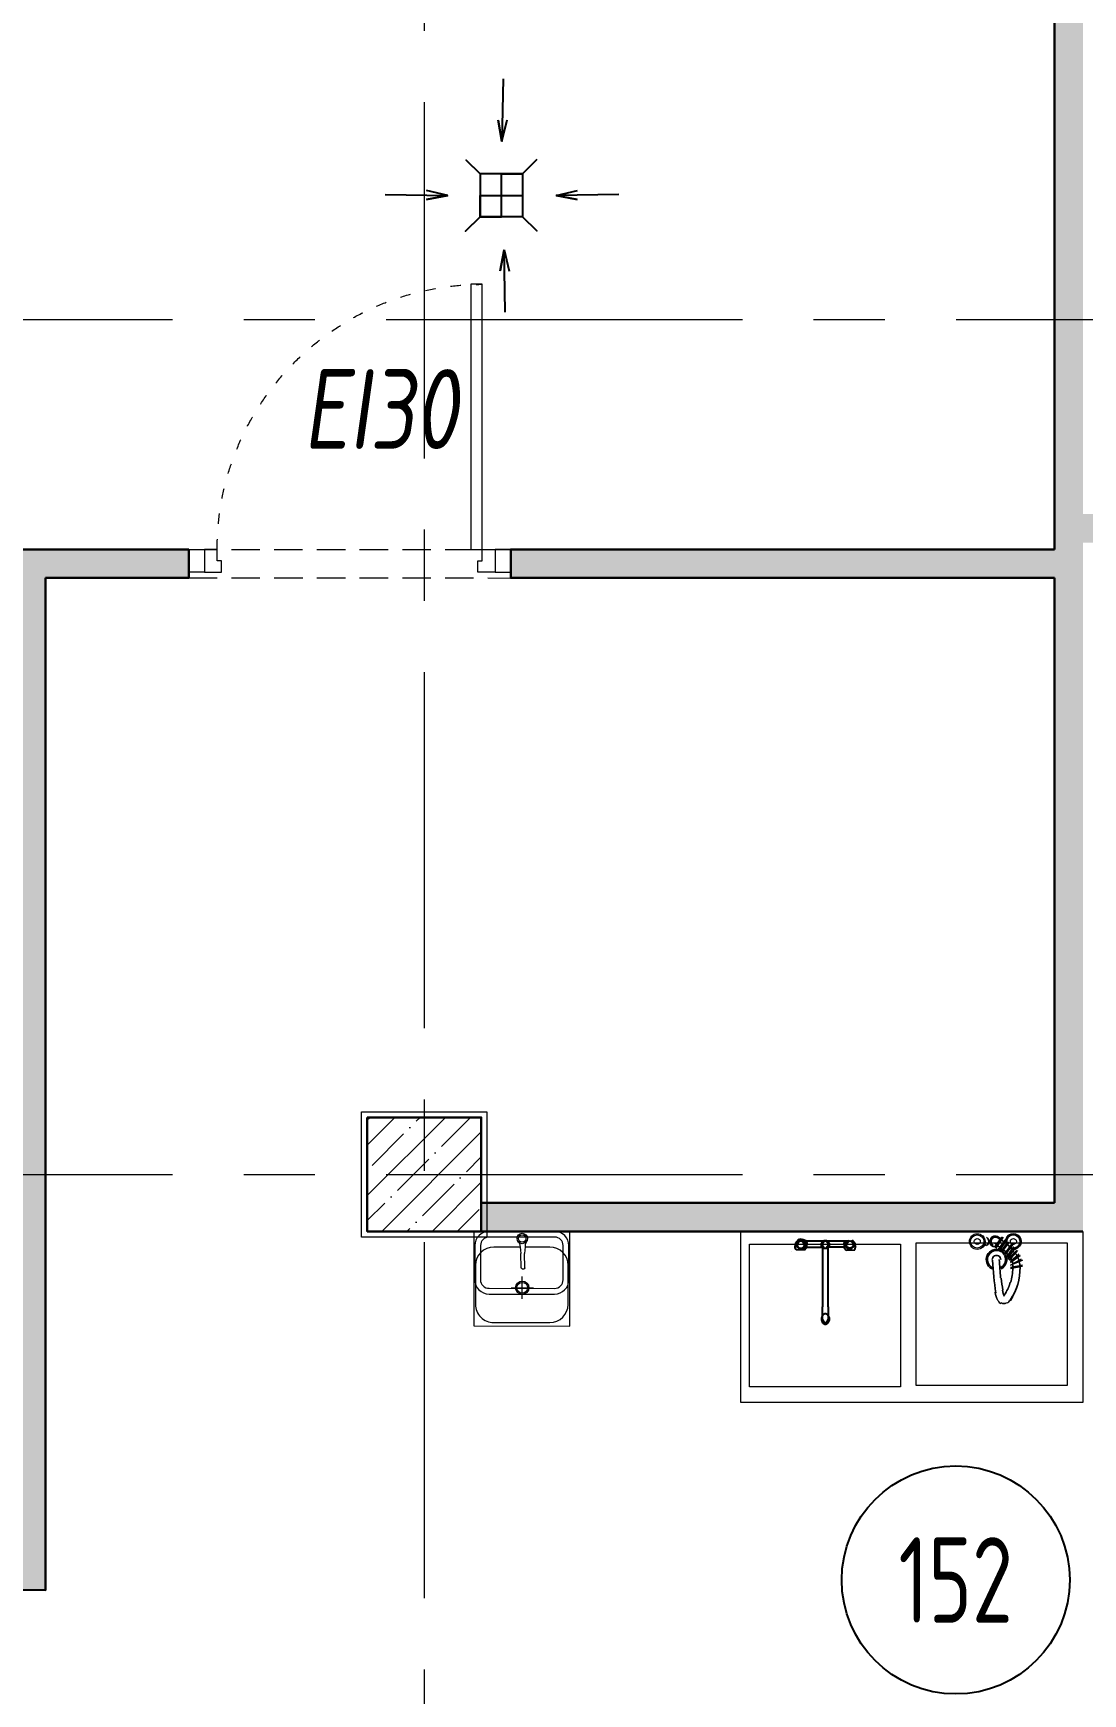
# Model space of a CAD drawing. Header units: millimetres. Extents: x -265044 to 366616, y 0 to 292181.
# Drawn here: x -207607 to -203923, y 110778 to 116605 of the extents above; entities that cross this region are included whole.
import ezdxf
from ezdxf.enums import TextEntityAlignment as Align

# ---------------------------------------------------------------- set-up
doc = ezdxf.new("R2010")
doc.units = ezdxf.units.MM
doc.header["$MEASUREMENT"] = 0
for name, pattern in [('ACAD_ISO03W100', [30, 12, -18]), ('ADSK_Штриховая_ш2 п1', [3, 2, -1]), ('CENTER', [2, 1.25, -0.25, 0.25, -0.25])]:
    doc.linetypes.add(name, pattern=pattern)
doc.layers.get('0').update_dxf_attribs({"color": 250, "lineweight": 9})
for name, color, linetype, lineweight in [('АР_Двери', 5, 'Continuous', 18), ('АР_Колонны', 5, 'Continuous', 30), ('АР_Колонны Штрих', 250, 'Continuous', 5), ('АР_Маркер экспликации', 239, 'Continuous', 13), ('АР_Номер помещения', 1, 'Continuous', 25), ('АР_Оси', 193, 'Continuous', 9), ('АР_Перегородки газоблок', 165, 'Continuous', 30), ('АР_Перегородки газоблок_Штрих', 165, 'Continuous', 5), ('АР_Помещения_площадь', 19, 'Continuous', 9), ('АР_тонкая линия', 250, 'Continuous', 0), ('Оборудование пищеблок', 250, 'Continuous', 5), ('ТХ_пищеблок', 30, 'Continuous', 20)]:
    doc.layers.add(name, color=color, linetype=linetype, lineweight=lineweight)
doc.layers.add('АР_ПБ_Двери', color=7, linetype='Continuous', lineweight=15, true_color=0xdb0000)
doc.layers.add('ТХ_ВК_трапы', color=5, linetype='Continuous')
doc.styles.add('ISOCPEUR', font='isocpeur.ttf', dxfattribs={"width": 0.7})
doc.styles.get("Standard").update_dxf_attribs({"font": 'isocpeur.ttf'})
doc.styles.add('Архитект', font='isocpeur.ttf', dxfattribs={"width": 0.8, "oblique": 8})

# ---------------------------------------------------------------- blocks, each defined once
blk = doc.blocks.new('*U12')
at = {"color": 8}
blk.add_lwpolyline([(100, 80), (100, 1010), (140, 1010), (140, 80)], close=True, dxfattribs=at)
for points in [[(0, 0), (0, 80), (55, 80), (55, 0), (0, 0)], [(55, 80), (55, 0), (115, 0), (115, 40), (100, 40), (100, 80), (55, 80)], [(1075, 80), (1075, 0), (1015, 0), (1015, 40), (1030, 40), (1030, 80), (1075, 80)], [(1130, 0), (1130, 80), (1075, 80), (1075, 0), (1130, 0)]]:
    blk.add_lwpolyline(points, dxfattribs=at)
at = {"color": 8, "linetype": 'ACAD_ISO03W100', "ltscale": 3}
blk.add_arc((100, 80), 930, 0, 90, dxfattribs=at)
blk = doc.blocks.new('*U56')
at = {"layer": 'АР_Номер помещения', "color": 8}
blk.add_circle((-5271, -1713.5), 400, dxfattribs=at)
at = {"layer": 'АР_Помещения_площадь', "color": 8}
blk.add_line((-3516, -2969.3), (-3938.3, -2969.3), dxfattribs=at)
at = {"color": 8, "style": 'ISOCPEUR', "width": 0.7, "flags": 1}
blk.add_attdef('КАТЕГОРИЯ', (-499.2, -2092.2), '', height=250, dxfattribs=at)
at = {"layer": 'АР_Номер помещения', "color": 8, "style": 'ISOCPEUR', "width": 0.7}
blk.add_attdef('НОМЕР_ПОМЕЩЕНИЯ', text='', height=300, dxfattribs=at).set_placement((-5271, -1713.5), align=Align.MIDDLE_CENTER)
at = {"layer": 'АР_Помещения_площадь', "color": 8, "lineweight": 30, "width": 0.7, "flags": 104}
blk.add_attdef('ИМЯ_ПОМЕЩЕНИЯ', text='', height=100, dxfattribs=at).set_placement((157.6, 1217.1), align=Align.MIDDLE_CENTER)
at = {"layer": 'АР_Помещения_площадь', "color": 8, "style": 'ISOCPEUR', "width": 0.7}
blk.add_attdef('ПЛОЩАДЬ_ПОМЕЩЕНИЯ', text='', height=200, dxfattribs=at).set_placement((-3511.1, -2722.8), align=Align.MIDDLE_RIGHT)
blk = doc.blocks.new('Трапы с разуклонкой')
at = {"layer": 'ТХ_ВК_трапы', "color": 8}
blk.add_lwpolyline([(364930.9, 183328), (364980.7, 183277.7), (364980.7, 183127.7), (364930.9, 183078), (364980.7, 183127.7), (365129.9, 183127.7), (365180.9, 183076.7), (365129.9, 183127.7), (365055.3, 183127.7), (365055.3, 183277.7), (364980.7, 183277.7), (365129.9, 183277.7), (365178.9, 183326.7), (365129.9, 183277.7), (365129.9, 183127.7), (365129.9, 183202.7), (364980.7, 183202.7)], dxfattribs=at)
blk.add_lwpolyline([(364930.9, 183328), (364980.7, 183277.7), (364980.7, 183127.7), (364930.9, 183078), (364980.7, 183127.7), (365129.9, 183127.7), (365180.9, 183076.7), (365129.9, 183127.7), (365055.3, 183127.7), (365055.3, 183277.7), (364980.7, 183277.7), (365129.9, 183277.7), (365178.9, 183326.7), (365129.9, 183277.7), (365129.9, 183127.7), (365129.9, 183202.7), (364980.7, 183202.7)], dxfattribs=at)
blk = doc.blocks.new('A$C0ce66a75')
at = {"layer": 'Оборудование пищеблок', "color": 8}
for points in [[(600, 0), (0, 0), (0, 1200), (600, 1200)], [(540.2, 615), (40.2, 615), (40.2, 1145), (540.2, 1145)], [(545.1, 30.8), (45.1, 30.8), (45.1, 560.8), (545.1, 560.8)]]:
    blk.add_lwpolyline(points, close=True, dxfattribs=at)
blk = doc.blocks.new('A$C985b353d')
at = {"layer": 'ТХ_ВК_трапы', "color": 8, "ltscale": 100}
for p, q in [((6.4, 408.7), (2.2, 189.2)), ((2.2, 189.2), (-11.2, 263.5)), ((-11.2, 263.5), (2.2, 189.2)), ((2.2, 189.2), (19.8, 264.3)), ((-407.4, 3.3), (-187.9, -0.9)), ((-187.9, -0.9), (-263, 16.7)), ((192.3, -0.9), (267.4, 16.7)), ((411.8, 3.3), (192.3, -0.9)), ((-187.9, -0.9), (-262.2, -14.3)), ((-262.2, -14.3), (-187.9, -0.9)), ((192.3, -0.9), (266.6, -14.3)), ((266.6, -14.3), (192.3, -0.9)), ((9.7, -190.8), (-3.8, -265.2)), ((-3.8, -265.2), (9.7, -190.8)), ((13.8, -410.3), (9.7, -190.8)), ((9.7, -190.8), (27.3, -265.9))]:
    blk.add_line(p, q, dxfattribs=at)

msp = doc.modelspace()

# ---------------------------------------------------------------- hatches: boundary and pattern name
at = {"layer": 'АР_Колонны Штрих', "ltscale": 100}
h = msp.add_hatch(dxfattribs=at)
h.set_pattern_fill('ANSI35', color=8, scale=500)
h.set_pattern_definition([(45, (-1163486.01, 152672.16), (-88.388348, 88.388348), []), (45, (-1163397.63, 152672.16), (-88.388348, 88.388348), [156.25, -31.25, 0, -31.25])])
h.paths.add_polyline_path([(-206033.9, 112800.7), (-206433.9, 112800.7), (-206433.9, 112400.7), (-206033.9, 112400.7)])
at = {"layer": 'АР_Перегородки газоблок_Штрих', "ltscale": 100}
h = msp.add_hatch(dxfattribs=at)
h.set_pattern_fill('AR-CONC', color=8, scale=30)
h.set_pattern_definition([(50, (0.09, 1576.72), (215.17805, -18.82564), [22.5, -247.5]), (355, (0.09, 1576.72), (-41.6254, 225.65764), [18, -198]), (100.45144, (18.02, 1575.15), (173.55265, 206.832), [19.12206, -210.34263]), (46.1842, (0.09, 1636.72), (320.1724, -49.65578), [33.75, -371.25]), (96.63564, (26.77, 1632.6), (280.3986, 292.2356), [28.6831, -315.51413]), (351.18416, (0.09, 1636.72), (280.3986, 292.2356), [27, -297]), (21, (30.1, 1621.72), (179.07212, -120.78567), [22.5, -247.5]), (326, (30.1, 1621.72), (72.9946, 217.54501), [18, -198]), (71.45144, (45.02, 1611.66), (252.06671, 96.75935), [19.12206, -210.34263]), (37.5, (0.09, 1576.72), (3.647957, 99.868156), [0, -195.6, 0, -201, 0, -198.75]), (7.5, (0.09, 1576.72), (78.92086, 118.323514), [0, -114.6, 0, -191.1, 0, -75.75]), (327.5, (-66.81, 1576.72), (160.14673, -6.766462), [0, -75, 0, -234, 0, -310.5]), (317.5, (-96.8, 1576.72), (174.95585, 30.031495), [0, -97.5, 0, -155.4, 0, -220.5])])
h.paths.add_polyline_path([(-201293.3, 117094.4), (-201947.8, 117094.3), (-201947.8, 116994.3), (-201293.3, 116994.4)])
h.paths.add_polyline_path([(-203077.8, 117094.3), (-204022.7, 117094.3), (-204022.7, 114793.8), (-205930.8, 114793.8), (-205930.8, 114693.8), (-204022.7, 114693.8), (-204022.7, 112500.4), (-206033.9, 112500.7), (-206033.9, 112400.7), (-203922.6, 112400.4), (-203922.7, 114817.8), (-203300.3, 114817.8), (-203300.3, 114917.8), (-203922.6, 114917.8), (-203922.6, 116994.3), (-203077.8, 116994.3)])
h = msp.add_hatch(dxfattribs=at)
h.set_pattern_fill('AR-CONC', color=8, scale=30)
h.set_pattern_definition([(50, (0, 0), (215.17805, -18.82564), [22.5, -247.5]), (355, (0, 0), (-41.6254, 225.65764), [18, -198]), (100.45144, (17.93, -1.57), (173.55265, 206.832), [19.12206, -210.34263]), (46.1842, (0, 60), (320.1724, -49.65578), [33.75, -371.25]), (96.63564, (26.68, 55.86), (280.3986, 292.2356), [28.6831, -315.51413]), (351.18416, (0, 60), (280.3986, 292.2356), [27, -297]), (21, (30, 45), (179.07212, -120.78567), [22.5, -247.5]), (326, (30, 45), (72.9946, 217.54501), [18, -198]), (71.45144, (44.92, 34.93), (252.06671, 96.75935), [19.12206, -210.34263]), (37.5, (0, 0), (3.647957, 99.868156), [0, -195.6, 0, -201, 0, -198.75]), (7.5, (0, 0), (78.92086, 118.323514), [0, -114.6, 0, -191.1, 0, -75.75]), (327.5, (-66.9, 0), (160.14673, -6.766462), [0, -75, 0, -234, 0, -310.5]), (317.5, (-96.9, 0), (174.95585, 30.031495), [0, -97.5, 0, -155.4, 0, -220.5])])
h.paths.add_polyline_path([(-207562.8, 114693.8), (-207060.8, 114693.8), (-207060.8, 114793.8), (-211555.4, 114793.8), (-211555.4, 114693.8), (-210693.8, 114693.8), (-210693.8, 113930.7), (-210593.8, 113930.7), (-210593.8, 114693.8), (-207662.8, 114693.8), (-207662.8, 111241.9), (-210361.8, 111243.1), (-210361.8, 111423.9), (-210461.8, 111423.9), (-210461.8, 110864.7), (-210361.8, 110864.7), (-210361.8, 111143.1), (-207562.8, 111141.5)])

# ---------------------------------------------------------------- linework, layer by layer
at = {"color": 8, "ltscale": 100}
msp.add_lwpolyline([(-206453.9, 112820.7), (-206013.9, 112820.7), (-206013.9, 112380.7), (-206453.9, 112380.7)], close=True, dxfattribs=at)
at = {"layer": 'АР_Колонны', "color": 8, "ltscale": 100}
msp.add_lwpolyline([(-206433.9, 112800.7), (-206033.9, 112800.7), (-206033.9, 112400.7), (-206433.9, 112400.7)], close=True, dxfattribs=at)
at = {"layer": 'АР_Оси', "color": 8, "linetype": 'CENTER', "ltscale": 1000}
for p, q in [((-206233.9, 134363.2), (-206233.9, 78630.8)), ((-224367.6, 115600.7), (-141189.2, 115600.7)), ((-224367.6, 112600.7), (-141189.2, 112600.7))]:
    msp.add_line(p, q, dxfattribs=at)
at = {"layer": 'АР_Перегородки газоблок', "color": 8, "ltscale": 100}
for p, q in [((-204022.7, 117094.3), (-204022.7, 114793.8)), ((-204022.7, 114693.8), (-204022.7, 112500.4)), ((-204022.7, 112500.4), (-206033.9, 112500.7)), ((-203922.7, 112400.4), (-206033.9, 112400.7))]:
    msp.add_line(p, q, dxfattribs=at)
for points in [[(-211555.4, 114793.8), (-207060.8, 114793.8)], [(-207060.8, 114793.8), (-207060.8, 114693.8)], [(-204022.7, 114793.8), (-205930.8, 114793.8), (-205930.8, 114693.8), (-204022.7, 114693.8)], [(-210361.8, 111143.1), (-207562.8, 111141.9), (-207562.8, 114693.8)], [(-207562.8, 114693.8), (-207060.8, 114693.8)]]:
    msp.add_lwpolyline(points, dxfattribs=at)
at = {"layer": 'АР_тонкая линия', "color": 8, "linetype": 'ADSK_Штриховая_ш2 п1', "ltscale": 50}
for p, q in [((-207060.9, 114793.8), (-205930.9, 114793.5)), ((-207060.8, 114693.8), (-205930.8, 114693.3))]:
    msp.add_line(p, q, dxfattribs=at)
at = {"layer": 'ТХ_пищеблок', "color": 8}
for p, q in [((-206060.1, 112401), (-206060.4, 112069)), ((-205723.4, 112068.7), (-205723.1, 112400.6)), ((-206056.6, 112351), (-206056.7, 112231)), ((-206036.6, 112350.9), (-206036.7, 112230.9)), ((-205776.6, 112380.7), (-206006.6, 112380.9)), ((-205897.5, 112345.8), (-205990.1, 112345.9)), ((-205901.6, 112361.8), (-205900.1, 112358.5)), ((-205901.6, 112361.8), (-205900.1, 112358.5)), ((-205900.1, 112358.7), (-205898.7, 112352.8)), ((-205898.7, 112352.8), (-205897.3, 112344.8)), ((-205897.4, 112344.9), (-205896.1, 112334.6)), ((-205880.4, 112346), (-205881.4, 112335)), ((-205879.5, 112353.9), (-205880.4, 112345.9)), ((-205793.1, 112345.7), (-205880.4, 112345.8)), ((-205878.3, 112359.9), (-205879.5, 112353.9)), ((-205877, 112363.1), (-205878.4, 112359.7)), ((-205746.7, 112230.7), (-205746.6, 112350.7)), ((-205726.7, 112230.7), (-205726.6, 112350.7)), ((-206054.2, 112282), (-206054.3, 112145)), ((-205896.1, 112334.6), (-205894.9, 112323.2)), ((-205894.7, 112322.2), (-205894.9, 112323.2)), ((-205894.7, 112322.2), (-205894.9, 112323.2)), ((-205894.7, 112322.2), (-205894.7, 112322.2)), ((-205893.4, 112272.8), (-205894.7, 112322.2)), ((-205881.4, 112335), (-205881.9, 112323.6)), ((-205880.7, 112273.2), (-205881.9, 112323.6)), ((-205880.7, 112273.2), (-205881.9, 112323.6)), ((-205729.3, 112144.7), (-205729.2, 112281.7)), ((-205893, 112271.9), (-205893.4, 112272.8)), ((-205893, 112271.9), (-205893.4, 112272.8)), ((-205892.5, 112271), (-205893, 112271.9)), ((-205892.5, 112271), (-205893, 112271.9)), ((-205891.9, 112270.2), (-205892.6, 112271)), ((-205891, 112269.5), (-205891.9, 112270.2)), ((-205891, 112269.5), (-205891.9, 112270.2)), ((-205890.1, 112268.9), (-205891, 112269.5)), ((-205890.1, 112268.9), (-205891, 112269.5)), ((-205890.2, 112163.9), (-205890.2, 112242.3)), ((-205889.1, 112268.5), (-205890.1, 112268.9)), ((-205889.1, 112268.5), (-205890.1, 112268.9)), ((-205889, 112268.5), (-205889.5, 112268.8)), ((-205888.2, 112268.2), (-205889, 112268.5)), ((-205887.6, 112268.3), (-205888.7, 112268.5)), ((-205887.6, 112268.3), (-205888.7, 112268.5)), ((-205887.3, 112268), (-205888.2, 112268.2)), ((-205886.5, 112268.2), (-205887.6, 112268.3)), ((-205886.5, 112268.2), (-205887.6, 112268.3)), ((-205886.5, 112268), (-205887.3, 112268)), ((-205885.4, 112268.3), (-205886.5, 112268.2)), ((-205885.4, 112268.3), (-205886.5, 112268.2)), ((-205885.6, 112268.1), (-205886.5, 112268)), ((-205884.8, 112268.3), (-205885.6, 112268.1)), ((-205884.3, 112268.6), (-205885.4, 112268.3)), ((-205884.3, 112268.6), (-205885.4, 112268.3)), ((-205884.1, 112268.6), (-205884.8, 112268.3)), ((-205883.7, 112269.1), (-205884.7, 112268.7)), ((-205883.7, 112269.1), (-205884.7, 112268.7)), ((-205883.5, 112269), (-205884.1, 112268.6)), ((-205882.8, 112269.7), (-205883.7, 112269.1)), ((-205882.8, 112269.7), (-205883.7, 112269.1)), ((-205882, 112270.4), (-205882.8, 112269.7)), ((-205882, 112270.4), (-205882.8, 112269.7)), ((-205881.4, 112271.3), (-205882, 112270.4)), ((-205880.9, 112272.2), (-205881.4, 112271.3)), ((-205880.7, 112273.2), (-205880.9, 112272.2)), ((-205880.7, 112273.2), (-205880.9, 112272.2)), ((-206006.8, 112180.9), (-205776.8, 112180.7)), ((-206006.7, 112200.9), (-205776.7, 112200.7)), ((-205928.9, 112202.8), (-205850.6, 112202.8)), ((-206060.4, 112069), (-205723.4, 112068.7)), ((-205990.4, 112080.9), (-205793.4, 112080.7))]:
    msp.add_line(p, q, dxfattribs=at)
at = {"layer": 'ТХ_пищеблок', "color": 8, "linetype": 'ByBlock', "lineweight": -2, "ltscale": 100}
for p, q in [((-204916.5, 112368.7), (-204932.4, 112344.7)), ((-204916.5, 112368.7), (-204932.4, 112344.7)), ((-204932.4, 112344.7), (-204931.5, 112357.7)), ((-204929.4, 112335.7), (-204932.4, 112344.7)), ((-204929.4, 112335.7), (-204932.4, 112344.7)), ((-204920.5, 112370.7), (-204931.5, 112357.7)), ((-204920.5, 112370.7), (-204931.5, 112357.7)), ((-204927.5, 112358.7), (-204917.5, 112367.7)), ((-204927.5, 112358.7), (-204917.5, 112367.7)), ((-204927.5, 112358.7), (-204927.4, 112348.7)), ((-204927.5, 112358.7), (-204927.4, 112348.7)), ((-204917.4, 112338.7), (-204927.4, 112348.7)), ((-204917.4, 112338.7), (-204927.4, 112348.7)), ((-204920.5, 112370.7), (-204915.5, 112374.7)), ((-204920.5, 112370.7), (-204915.5, 112374.7)), ((-204920.5, 112370.7), (-204918.5, 112367.7)), ((-204920.5, 112370.7), (-204918.5, 112367.7)), ((-204918.5, 112367.7), (-204916.5, 112368.7)), ((-204918.5, 112367.7), (-204916.5, 112368.7)), ((-204917.5, 112367.7), (-204905.5, 112367.8)), ((-204917.5, 112367.7), (-204905.5, 112367.8)), ((-204905.4, 112338.8), (-204917.4, 112338.7)), ((-204905.4, 112338.8), (-204917.4, 112338.7)), ((-204909.5, 112369.8), (-204916.5, 112368.7)), ((-204909.5, 112369.8), (-204916.5, 112368.7)), ((-204915.5, 112374.7), (-204906.5, 112371.8)), ((-204915.5, 112374.7), (-204906.5, 112371.8)), ((-204909.5, 112369.8), (-204908.5, 112367.8)), ((-204909.5, 112369.8), (-204908.5, 112367.8)), ((-204894.4, 112347.8), (-204908.5, 112367.8)), ((-204908.5, 112367.8), (-204897.5, 112365.8)), ((-204894.4, 112347.8), (-204908.5, 112367.8)), ((-204908.5, 112367.8), (-204897.5, 112365.8)), ((-204895.5, 112367.8), (-204906.5, 112371.8)), ((-204895.5, 112367.8), (-204906.5, 112371.8)), ((-204905.5, 112367.8), (-204895.5, 112358.8)), ((-204905.5, 112367.8), (-204895.5, 112358.8)), ((-204895.4, 112348.8), (-204905.4, 112338.8)), ((-204895.4, 112348.8), (-204905.4, 112338.8)), ((-204891.4, 112344.8), (-204899.4, 112334.8)), ((-204891.4, 112344.8), (-204899.4, 112334.8)), ((-204897.5, 112365.8), (-204892.5, 112356.8)), ((-204897.5, 112365.8), (-204892.5, 112356.8)), ((-204895.5, 112367.8), (-204757.4, 112367.9)), ((-204895.5, 112367.8), (-204891.5, 112358.8)), ((-204895.5, 112367.8), (-204891.5, 112358.8)), ((-204895.5, 112358.8), (-204895.4, 112348.8)), ((-204895.5, 112358.8), (-204895.4, 112348.8)), ((-204892.5, 112356.8), (-204894.4, 112347.8)), ((-204892.5, 112356.8), (-204894.4, 112347.8)), ((-204894.4, 112347.8), (-204891.4, 112344.8)), ((-204894.4, 112347.8), (-204891.4, 112344.8)), ((-204891.5, 112358.8), (-204892.4, 112347.8)), ((-204891.5, 112358.8), (-204892.4, 112347.8)), ((-204891.4, 112344.8), (-204892.4, 112347.8)), ((-204891.4, 112344.8), (-204892.4, 112347.8)), ((-204891.5, 112345.1), (-204836.4, 112345.2)), ((-204832.4, 112366.1), (-204841.4, 112359.1)), ((-204832.4, 112366.1), (-204841.4, 112359.1)), ((-204841.4, 112359.1), (-204841.4, 112349.1)), ((-204841.4, 112359.1), (-204841.4, 112349.1)), ((-204841.4, 112349.1), (-204832.4, 112342.1)), ((-204841.4, 112349.1), (-204832.4, 112342.1)), ((-204831.4, 112367.1), (-204838.4, 112360.1)), ((-204831.4, 112367.1), (-204838.4, 112360.1)), ((-204838.4, 112360.1), (-204838.4, 112349.1)), ((-204838.4, 112360.1), (-204838.4, 112349.1)), ((-204838.4, 112349.1), (-204831.4, 112342.1)), ((-204838.4, 112349.1), (-204831.4, 112342.1)), ((-204829.4, 112367.1), (-204836.4, 112357.1)), ((-204829.4, 112367.1), (-204836.4, 112357.1)), ((-204836.4, 112357.1), (-204836.4, 112351.2)), ((-204836.4, 112351.2), (-204829.4, 112342.1)), ((-204836.4, 112345.2), (-204836.2, 112136.1)), ((-204820.4, 112366), (-204832.4, 112366.1)), ((-204820.4, 112366), (-204832.4, 112366.1)), ((-204832.4, 112342.1), (-204820.4, 112342)), ((-204832.4, 112342.1), (-204820.4, 112342)), ((-204821.4, 112367), (-204831.4, 112367.1)), ((-204821.4, 112367), (-204831.4, 112367.1)), ((-204816.4, 112357), (-204823.4, 112367)), ((-204816.4, 112357), (-204823.4, 112367)), ((-204816.3, 112351.3), (-204823.4, 112342.1)), ((-204814.4, 112360), (-204821.4, 112367)), ((-204814.4, 112360), (-204821.4, 112367)), ((-204821.4, 112342), (-204814.4, 112349)), ((-204821.4, 112342), (-204814.4, 112349)), ((-204811.4, 112359), (-204820.4, 112366)), ((-204811.4, 112359), (-204820.4, 112366)), ((-204820.4, 112342), (-204811.4, 112349)), ((-204820.4, 112342), (-204811.4, 112349)), ((-204761.3, 112345.3), (-204816.4, 112345.2)), ((-204816.2, 112136.2), (-204816.4, 112345.1)), ((-204816.3, 112357.1), (-204816.3, 112351.3)), ((-204814.4, 112349), (-204814.4, 112360)), ((-204814.4, 112349), (-204814.4, 112360)), ((-204811.4, 112349), (-204811.4, 112359)), ((-204811.4, 112349), (-204811.4, 112359)), ((-204757.4, 112367.9), (-204761.4, 112358.9)), ((-204757.4, 112367.9), (-204761.4, 112358.9)), ((-204761.4, 112358.9), (-204760.4, 112347.9)), ((-204761.4, 112358.9), (-204760.4, 112347.9)), ((-204761.4, 112344.9), (-204760.4, 112347.9)), ((-204758.4, 112347.9), (-204761.4, 112344.9)), ((-204761.4, 112344.9), (-204760.4, 112347.9)), ((-204758.4, 112347.9), (-204761.4, 112344.9)), ((-204761.4, 112344.9), (-204753.4, 112334.9)), ((-204761.4, 112344.9), (-204753.4, 112334.9)), ((-204755.4, 112365.9), (-204760.4, 112356.9)), ((-204755.4, 112365.9), (-204760.4, 112356.9)), ((-204760.4, 112356.9), (-204758.4, 112347.9)), ((-204760.4, 112356.9), (-204758.4, 112347.9)), ((-204758.4, 112347.9), (-204744.4, 112367.9)), ((-204758.4, 112347.9), (-204744.4, 112367.9)), ((-204747.4, 112367.9), (-204757.4, 112358.9)), ((-204747.4, 112367.9), (-204757.4, 112358.9)), ((-204757.4, 112358.9), (-204757.4, 112348.9)), ((-204757.4, 112358.9), (-204757.4, 112348.9)), ((-204757.4, 112348.9), (-204747.4, 112338.9)), ((-204757.4, 112348.9), (-204747.4, 112338.9)), ((-204744.4, 112367.9), (-204755.4, 112365.9)), ((-204744.4, 112367.9), (-204755.4, 112365.9)), ((-204747.4, 112338.9), (-204735.4, 112338.9)), ((-204747.4, 112338.9), (-204735.4, 112338.9)), ((-204736.4, 112368.9), (-204720.4, 112344.9)), ((-204736.4, 112368.9), (-204720.4, 112344.9)), ((-204725.4, 112358.9), (-204735.4, 112367.9)), ((-204725.4, 112358.9), (-204735.4, 112367.9)), ((-204735.4, 112338.9), (-204725.4, 112348.9)), ((-204735.4, 112338.9), (-204725.4, 112348.9)), ((-204732.4, 112370.9), (-204721.4, 112357.9)), ((-204732.4, 112370.9), (-204721.4, 112357.9)), ((-204725.4, 112358.9), (-204725.4, 112348.9)), ((-204725.4, 112358.9), (-204725.4, 112348.9)), ((-204723.4, 112335.9), (-204720.4, 112344.9)), ((-204723.4, 112335.9), (-204720.4, 112344.9)), ((-204720.4, 112344.9), (-204721.4, 112357.9)), ((-204899.4, 112334.8), (-204929.4, 112335.7)), ((-204899.4, 112334.8), (-204929.4, 112335.7)), ((-204753.4, 112334.9), (-204723.4, 112335.9)), ((-204753.4, 112334.9), (-204723.4, 112335.9)), ((-204839.2, 112096.1), (-204835.2, 112106.2)), ((-204836.2, 112092.1), (-204836.2, 112136.1)), ((-204835.2, 112106.2), (-204828.2, 112112.2)), ((-204828.2, 112112.2), (-204824.2, 112112.2)), ((-204824.2, 112112.2), (-204817.2, 112106.2)), ((-204817.2, 112106.2), (-204813.2, 112096.2)), ((-204816.2, 112136.2), (-204816.2, 112092.2)), ((-204839.2, 112090.1), (-204839.2, 112096.1)), ((-204835.2, 112080.2), (-204839.2, 112090.1)), ((-204829.2, 112080.2), (-204836.2, 112092.1)), ((-204828.2, 112074.2), (-204835.2, 112080.2)), ((-204823.2, 112080.2), (-204829.2, 112080.2)), ((-204824.2, 112074.2), (-204828.2, 112074.2)), ((-204817.2, 112080.2), (-204824.2, 112074.2)), ((-204816.2, 112092.2), (-204823.2, 112080.2)), ((-204813.2, 112090.2), (-204817.2, 112080.2)), ((-204813.2, 112096.2), (-204813.2, 112090.2))]:
    msp.add_line(p, q, dxfattribs=at)
at = {"layer": 'ТХ_пищеблок', "color": 8, "lineweight": 0}
for points in [[(-204261.7, 112354.6), (-204274.4, 112346.2)], [(-204206.7, 112380), (-204232.1, 112346.2)], [(-204223.6, 112350.4), (-204232.1, 112358.8), (-204223.6, 112350.4), (-204215.1, 112346.2)], [(-204227.8, 112341.9), (-204202.4, 112380)], [(-204194, 112371.5), (-204219.4, 112337.7)], [(-204215.1, 112333.5), (-204189.7, 112371.5)], [(-204185.5, 112363.1), (-204210.9, 112329.2)], [(-204202.4, 112337.7), (-204210.9, 112341.9)], [(-204206.7, 112329.2), (-204181.3, 112363.1)], [(-204172.8, 112354.6), (-204198.2, 112320.8)], [(-204194, 112320.8), (-204168.6, 112354.6)], [(-204164.4, 112346.2), (-204189.7, 112312.3)], [(-204185.5, 112308.1), (-204160.1, 112341.9)], [(-204194, 112329.2), (-204198.2, 112333.5), (-204202.4, 112333.5), (-204198.2, 112333.5)], [(-204185.5, 112320.8), (-204189.7, 112320.8), (-204189.7, 112325), (-204189.7, 112320.8)], [(-204155.9, 112333.5), (-204185.5, 112303.8)], [(-204181.3, 112299.6), (-204151.7, 112333.5)], [(-204172.8, 112299.6), (-204172.8, 112303.8), (-204177, 112308.1), (-204181.3, 112312.3), (-204181.3, 112316.5), (-204181.3, 112312.3), (-204177, 112308.1), (-204172.8, 112303.8)], [(-204147.4, 112320.8), (-204177, 112295.4)], [(-204177, 112291.2), (-204143.2, 112316.5)], [(-204177, 112282.7), (-204134.7, 112299.6), (-204177, 112282.7), (-204139, 112303.8)], [(-204134.7, 112282.7), (-204177, 112274.2)], [(-204168.6, 112286.9), (-204168.6, 112291.2), (-204172.8, 112295.4), (-204168.6, 112291.2)], [(-204168.6, 112278.5), (-204168.6, 112282.7)], [(-204177, 112270), (-204134.7, 112278.5)]]:
    msp.add_lwpolyline(points, close=True, dxfattribs=at)
for points in [[(-204260.9, 112349.9, 0.502962), (-204260.9, 112380.5, -0.502962)], [(-204213.1, 112374, 1.639573), (-204232.6, 112346.3, -1.639573)], [(-204212.1, 112372, 1.879148), (-204230.4, 112346.2, -1.879148)], [(-204190.2, 112357, 0.006878), (-204197.9, 112362.8, -0.006878)], [(-204167.6, 112337.7, 3.349514), (-204192.1, 112355.3, -3.349514)], [(-204163.9, 112342.1, 2.5734), (-204189.3, 112360.6, -2.5734)], [(-204187.8, 112356, 0.111571), (-204181.8, 112347.7, -0.111571)], [(-204179.7, 112348.7, 0.006867), (-204187.2, 112354.7, -0.006867)], [(-204172.5, 112336.1, 0.020071), (-204179.7, 112343.2, -0.020071)], [(-204178.7, 112345.4, 0.121122), (-204168.1, 112342, -0.121122)], [(-204219.7, 112337.2, 0.921844), (-204237.3, 112267.7, -0.921844)], [(-204208.8, 112328.6, 1.108707), (-204236.7, 112272, -1.108707)], [(-204210.9, 112301.7, 1.000049), (-204240.5, 112301.7, -1.000049)], [(-204239.7, 112299.2, 0.030153), (-204227.8, 112184.8, -0.030153)], [(-204216.1, 112301.7, 0.008531), (-204211.3, 112238.1, -0.008531)], [(-204206.5, 112332.1, 0.071497), (-204215.9, 112336.3, -0.071497)], [(-204210.9, 112273.7, 0.413779), (-204197.6, 112316.5, -0.413779)], [(-204209.7, 112269.5, 0.423103), (-204194, 112318.7, -0.423103)], [(-204199.4, 112319.4, 0.075801), (-204205.8, 112326.5, -0.075801)], [(-204196.3, 112322.4, 0.071236), (-204203.3, 112329.8, -0.071236)], [(-204163.4, 112325.2, 0.021049), (-204170, 112333.3, -0.021049)], [(-204153.2, 112313.7, 0.030446), (-204158.8, 112323.1, -0.030446)], [(-204146.7, 112297, 0.038822), (-204151.5, 112310.2, -0.038822)], [(-204143.4, 112277.6, 0.043708), (-204145.7, 112293.3, -0.043708)], [(-204208.9, 112236.5, 0.021688), (-204203.2, 112194.8, -0.021688)], [(-204198.6, 112176.6, 0.086562), (-204177.7, 112222.2, -0.086562)], [(-204176.1, 112221.2, 0.073497), (-204168.6, 112271.9, -0.073497)], [(-204230.5, 112187.1, 0.076793), (-204220.8, 112158.4, -0.076793)], [(-204205, 112193.9, 0.048642), (-204199.3, 112172.9, -0.048642)], [(-204220, 112157.1, 0.128446), (-204210.4, 112147.1, -0.128446)], [(-204209.7, 112149.8, 0.263202), (-204191, 112149.7, -0.263202)]]:
    msp.add_lwpolyline(points, format="xyb", close=True, dxfattribs=at)
for points in [[(-204220.6, 112377.9, -0.016359), (-204200.9, 112365, 0.016359), (-204221.9, 112377.6, 1.000109), (-204238, 112352.8, -1.000109), (-204220.6, 112377.9)], [(-204177, 112158.7, -0.098402), (-204188.8, 112148.4, 0.098402), (-204177.5, 112159.8, 0.153885), (-204143.2, 112275.7, -0.153885), (-204177, 112158.7)]]:
    msp.add_lwpolyline(points, format="xyb", dxfattribs=at)
for points in [[(-204227.8, 112346.2), (-204227.8, 112346.2)], [(-204227.8, 112346.2), (-204227.8, 112346.2)], [(-204181.3, 112363.1), (-204181.3, 112363.1)], [(-204181.3, 112363.1), (-204181.3, 112363.1)], [(-204172.8, 112354.6), (-204172.8, 112354.6)], [(-204172.8, 112354.6), (-204172.8, 112354.6)], [(-204160.1, 112346.2), (-204160.1, 112346.2)], [(-204160.1, 112346.2), (-204160.1, 112346.2)], [(-204945.8, 112328.9), (-204945.8, 112328.9)], [(-204219.4, 112337.7), (-204219.4, 112337.7)], [(-204219.4, 112337.7), (-204219.4, 112337.7)], [(-204206.7, 112329.2), (-204206.7, 112329.2)], [(-204206.7, 112329.2), (-204206.7, 112329.2)], [(-204198.2, 112320.8), (-204198.2, 112320.8)], [(-204198.2, 112320.8), (-204198.2, 112320.8)], [(-204189.7, 112312.3), (-204189.7, 112312.3)], [(-204189.7, 112312.3), (-204189.7, 112312.3)], [(-204181.3, 112303.8), (-204181.3, 112303.8)], [(-204181.3, 112303.8), (-204181.3, 112303.8)], [(-204177, 112291.2), (-204177, 112291.2)], [(-204177, 112291.2), (-204177, 112291.2)], [(-204177, 112282.7), (-204177, 112282.7)], [(-204177, 112282.7), (-204177, 112282.7)], [(-204151.7, 112333.5), (-204151.7, 112333.5)], [(-204151.7, 112333.5), (-204151.7, 112333.5)], [(-204143.2, 112320.8), (-204143.2, 112320.8)], [(-204143.2, 112320.8), (-204143.2, 112320.8)], [(-204139, 112299.6), (-204139, 112299.6)], [(-204139, 112299.6), (-204139, 112299.6)], [(-204177, 112274.2), (-204177, 112274.2)], [(-204177, 112274.2), (-204177, 112274.2)], [(-204134.7, 112278.5), (-204134.7, 112278.5)], [(-204134.7, 112278.5), (-204134.7, 112278.5)]]:
    msp.add_lwpolyline(points, dxfattribs=at)
at = {"layer": 'ТХ_пищеблок', "color": 8}
for radius in [18.3, 13]:
    msp.add_circle((-205890.1, 112375.8), radius, dxfattribs=at)
at = {"layer": 'ТХ_пищеблок', "color": 8, "linetype": 'ByBlock', "lineweight": -2, "ltscale": 100}
for centre in [(-204912.5, 112354.2), (-204912.5, 112354.2), (-204740.4, 112354.4), (-204740.4, 112354.4)]:
    msp.add_circle(centre, 13, dxfattribs=at)
at = {"layer": 'ТХ_пищеблок', "color": 8, "lineweight": 0}
for centre, radius in [((-204293.4, 112365.2), 27.5), ((-204293.4, 112365.2), 27.5), ((-204293.4, 112365.2), 23.3), ((-204293.4, 112365.2), 23.3), ((-204293.4, 112365.2), 10.6), ((-204293.4, 112365.2), 10.6), ((-204166.5, 112365.2), 10.6), ((-204166.5, 112365.2), 10.6)]:
    msp.add_circle(centre, radius, dxfattribs=at)
at = {"layer": 'ТХ_пищеблок', "color": 8}
for centre, radius, start, end in [((-206006.6, 112350.9), 50, 89.94641, 179.94641), ((-205776.6, 112350.7), 50, 359.94641, 89.94641), ((-205990.2, 112281.9), 64, 89.94641, 179.94641), ((-206006.6, 112350.9), 30, 89.94641, 179.94641), ((-205793.2, 112281.7), 64, 359.94641, 89.94641), ((-205776.6, 112350.7), 30, 359.94641, 89.94641), ((-206006.7, 112230.9), 50, 179.94641, 269.94641), ((-206006.7, 112230.9), 30, 179.94641, 269.94641), ((-205776.7, 112230.7), 50, 269.94641, 359.94641), ((-205776.7, 112230.7), 30, 269.94641, 359.94641), ((-205990.3, 112144.9), 64, 179.94641, 269.94641), ((-205793.3, 112144.7), 64, 269.94641, 359.94641)]:
    msp.add_arc(centre, radius, start, end, dxfattribs=at)
for major_axis in [(-16.4, 16.5), (-13.5, 13.5)]:
    msp.add_ellipse((-205890.2, 112202.8), major_axis=major_axis, ratio=1, start_param=4.712389, end_param=10.995574, dxfattribs=at)

# ---------------------------------------------------------------- block references
at = {"layer": 'АР_Двери', "color": 8, "xscale": -1}
msp.add_blockref('*U12', (-205930.8, 114713.8), dxfattribs=at)
at = {"layer": 'АР_Маркер экспликации', "color": 8}
ref = msp.add_blockref('*U56', (-199097.9, 112891), dxfattribs=at)
ref.add_attrib('НОМЕР_ПОМЕЩЕНИЯ', '152', dxfattribs={"layer": 'АР_Номер помещения', "color": 8, "height": 300, "style": 'ISOCPEUR', "width": 0.7}).set_placement((-204369, 111177.5), align=Align.MIDDLE_CENTER)
ref.add_attrib('ПЛОЩАДЬ_ПОМЕЩЕНИЯ', '34.78', dxfattribs={"layer": 'АР_Помещения_площадь', "color": 8, "height": 200, "style": 'ISOCPEUR', "width": 0.7}).set_placement((-202609, 110168.3), align=Align.MIDDLE_RIGHT)
at = {"layer": 'АР_тонкая линия', "color": 8, "ltscale": 500}
msp.add_blockref('A$C985b353d', (-205963.5, 116036.1, -78.2), dxfattribs=at)
at = {"layer": 'Оборудование пищеблок', "color": 8, "rotation": 270}
msp.add_blockref('A$C0ce66a75', (-205123.1, 112400.7), dxfattribs=at)
at = {"layer": 'ТХ_ВК_трапы', "color": 8, "lineweight": 9, "xscale": -1}
msp.add_blockref('Трапы с разуклонкой', (159091.8, -67166.7, -78.2), dxfattribs=at)

# ---------------------------------------------------------------- texts
at = {"layer": 'АР_ПБ_Двери', "color": 8, "lineweight": 35, "style": 'Архитект', "oblique": 8, "width": 0.8}
msp.add_text('EI30', height=280, dxfattribs=at).set_placement((-206659.2, 115146.2))

doc.saveas('drawing.dxf')
